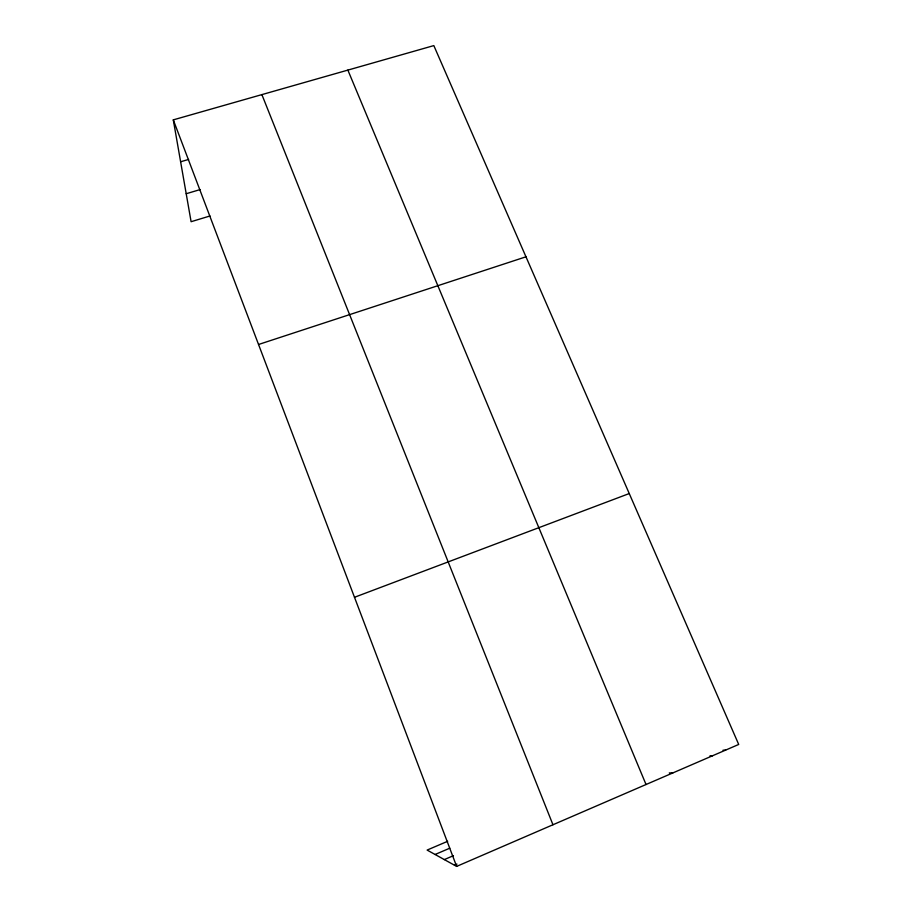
<?xml version="1.0" encoding="UTF-8"?>
<svg xmlns="http://www.w3.org/2000/svg" width="912" height="912" viewBox="0 0 912 912"><rect width="100%" height="100%" fill="white"/><g stroke="black" fill="none" stroke-linecap="round" stroke-linejoin="round"><path stroke-width="1.37" d="M454.472 865.203L456.98 864.12M447.689 841.286L427.112 850.075L456.638 866.4L738.709 744.454L433.827 45.6L173.291 119.871L191.098 221.707L209.965 215.984M444.326 859.594L453.424 855.684M435.092 854.487L449.764 848.194M354.494 597.28L629.246 493.552M258.552 344.485L525.973 256.808M186.208 193.732L200.07 189.593M180.622 161.766L188.613 159.429M722.988 750.234L725.656 750.097M709.958 755.866L712.546 755.763M669.283 772.931L672.839 772.931M347.871 70.11L646.038 784.525M261.892 94.62L552.957 824.756M173.291 119.871L456.638 866.4"/></g></svg>
